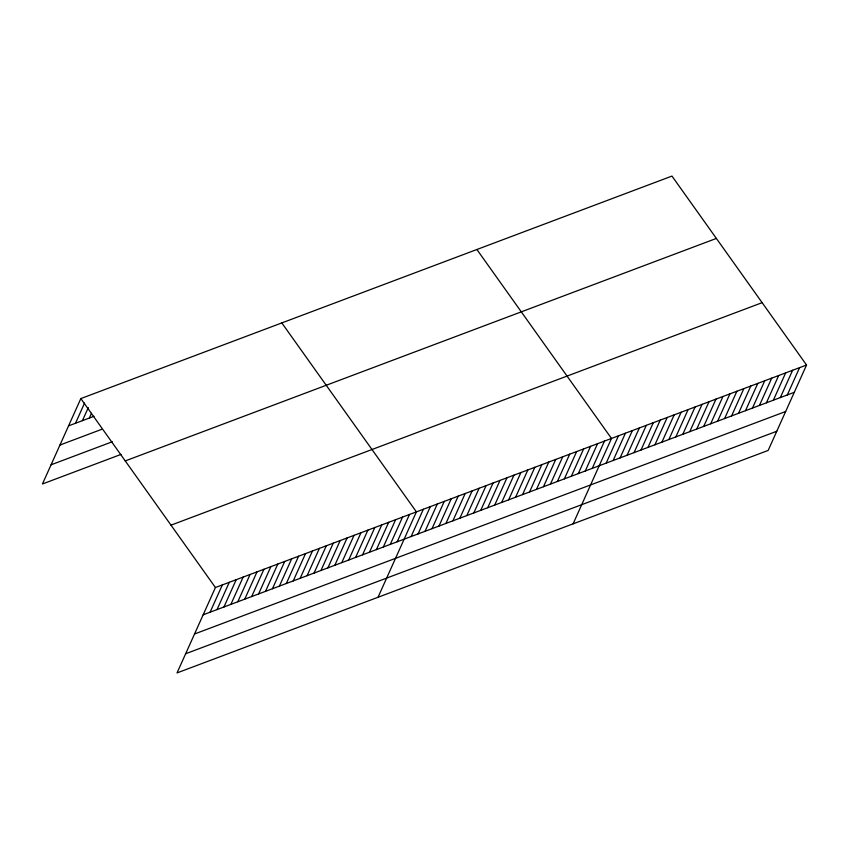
<?xml version="1.0" encoding="UTF-8"?>
<svg xmlns="http://www.w3.org/2000/svg" width="849" height="849" viewBox="0 0 849 849"><rect width="100%" height="100%" fill="white"/><g stroke="black" fill="none" stroke-linecap="round" stroke-linejoin="round"><path stroke-width="1.27" d="M806.55 365.028L215.423 587.519L177.038 672.917L768.165 450.426L806.55 365.028L671.962 176.083L80.835 398.574L42.45 483.972L120.993 454.417M75.497 423.269L84.56 403.084M82.427 420.658L88.296 407.594M89.357 418.048L91.49 413.293M210.085 612.214L222.353 584.908M217.015 609.603L229.283 582.297M223.945 606.993L236.213 579.687M230.875 604.382L243.143 577.087M237.805 601.771L250.073 574.476M244.735 599.171L257.003 571.865M251.665 596.56L263.933 569.255M258.595 593.95L270.863 566.644M265.525 591.339L277.793 564.044M272.455 588.728L284.723 561.433M279.385 586.128L291.663 558.822M286.315 583.518L298.593 556.212M293.245 580.907L305.523 553.601M300.175 578.296L312.453 551.001M307.115 575.686L319.383 548.39M314.045 573.086L326.313 545.78M320.975 570.475L333.243 543.169M327.905 567.864L340.173 540.558M334.835 565.254L347.103 537.958M341.765 562.643L354.033 535.348M348.695 560.043L360.963 532.737M355.625 557.432L367.893 530.126M362.555 554.822L374.823 527.516M369.485 552.211L381.753 524.915M376.415 549.611L388.683 522.305M383.345 547L395.613 519.694M390.275 544.389L402.543 517.083M397.205 541.779L409.473 514.473M378.028 597.271L416.403 511.873L281.815 322.928M411.107 536.547L423.375 509.251M418.069 533.925L430.337 506.62M425.041 531.304L437.309 503.998M432.003 528.683L444.271 501.377M438.975 526.062L451.243 498.756M445.937 523.44L458.205 496.134M452.899 520.819L465.178 493.513M459.871 518.198L472.14 490.892M466.833 515.576L479.112 488.271M473.806 512.945L486.074 485.649M480.767 510.323L493.046 483.028M487.74 507.702L500.008 480.407M494.702 505.081L506.98 477.785M501.674 502.459L513.942 475.153M508.636 499.838L520.904 472.532M515.608 497.217L527.876 469.911M522.57 494.596L534.838 467.29M529.543 491.974L541.811 464.668M536.504 489.353L548.772 462.047M543.477 486.732L555.745 459.426M550.439 484.11L562.707 456.804M557.411 481.479L569.679 454.183M564.373 478.857L576.641 451.562M571.345 476.236L583.613 448.941M578.307 473.615L590.575 446.309M585.279 470.993L597.547 443.687M592.241 468.372L604.509 441.066M573.096 523.854L611.482 438.445L476.883 249.5M606.175 463.13L618.443 435.824M613.137 460.508L625.416 433.202M620.11 457.887L632.378 430.581M627.071 455.266L639.35 427.96M634.044 452.634L646.312 425.338M641.006 450.012L653.284 422.717M647.978 447.391L660.246 420.096M654.94 444.77L667.208 417.475M661.912 442.149L674.18 414.843M668.874 439.527L681.142 412.221M675.846 436.906L688.115 409.6M682.808 434.285L695.076 406.979M689.781 431.663L702.049 404.357M696.742 429.042L709.011 401.736M703.715 426.421L715.983 399.115M710.677 423.8L722.945 396.494M717.649 421.168L729.917 393.872M724.611 418.546L736.879 391.251M731.583 415.925L743.851 388.63M738.545 413.304L750.813 385.998M745.507 410.683L757.786 383.377M752.479 408.061L764.747 380.755M759.441 405.44L771.72 378.134M766.414 402.819L778.682 375.513M773.375 400.197L785.654 372.891M780.348 397.576L792.616 370.27M787.31 394.955L799.588 367.649M68.567 425.869L93.974 416.307M59.95 445.046L101.53 429.392M51.067 464.806L112.291 441.756M125.249 460.922L716.376 238.431M171.01 525.16L762.137 302.668M203.155 614.814L794.282 392.323M194.538 633.991L785.665 411.5M185.655 653.751L776.782 431.26M80.835 398.574L215.423 587.519"/></g></svg>
